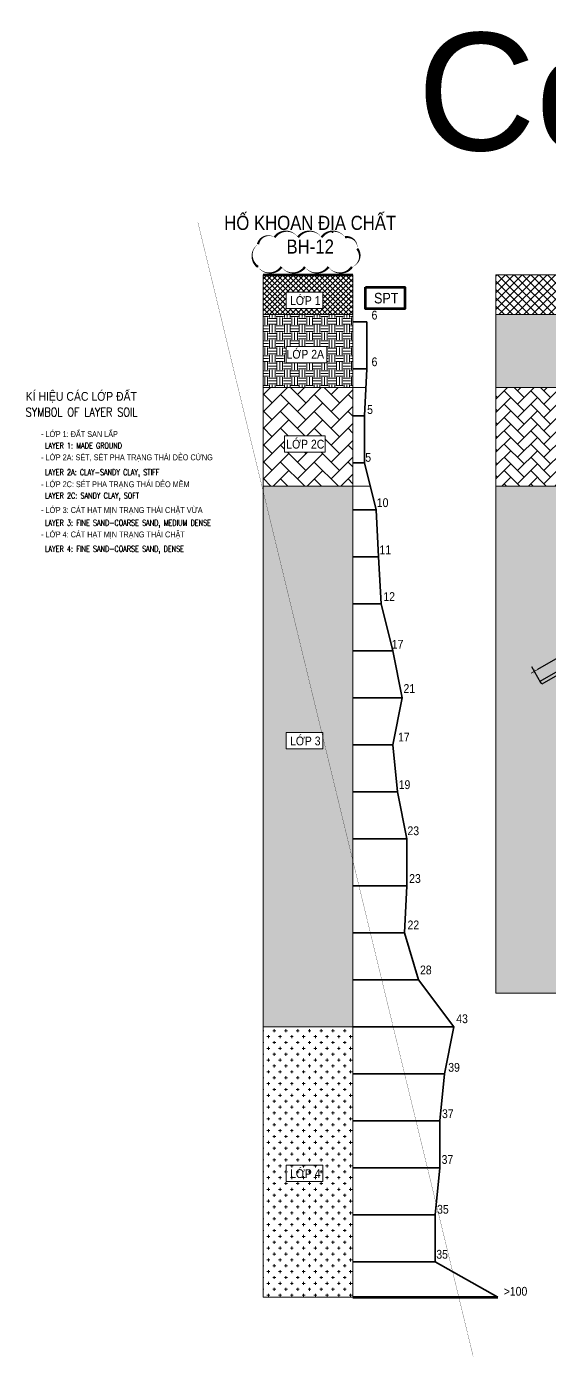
# Model space of a CAD drawing. Header units: millimetres. Extents: x -383953 to 676589, y -101685 to 196247.
# Drawn here: x 341707 to 363967, y -49615 to 6964 of the extents above; entities that cross this region are included whole.
import ezdxf
from ezdxf.enums import TextEntityAlignment as Align

# ---------------------------------------------------------------- set-up
doc = ezdxf.new("R2010")
doc.units = ezdxf.units.MM
doc.layers.get('0').update_dxf_attribs({"lineweight": 20})
doc.layers.get('Defpoints').update_dxf_attribs({"color": 151, "lineweight": 9})
doc.layers.add('Concrete', color=2, linetype='Continuous')
for name, color, linetype, lineweight in [('NDC_S_CONTINUOUS', 3, 'Continuous', 20), ('NDC_S_DIM', 1, 'Continuous', 15), ('NDC_S_ENG TEXT', 2, 'Continuous', 20), ('NDC_S_FOUNDATION NAME', 7, 'Continuous', 20), ('NDC_S_HATCH MATERIAL', 8, 'Continuous', 13), ('NDC_S_LEVEL TEXT', 7, 'Continuous', 20), ('NDC_S_REBAR', 4, 'Continuous', 35), ('NDC_S_VN TEXT', 7, 'Continuous', 20), ('NDC_S_VN TITLE', 6, 'Continuous', 35)]:
    doc.layers.add(name, color=color, linetype=linetype, lineweight=lineweight)
doc.styles.add('ARIAL', font='arial.ttf', dxfattribs={"width": 0.8})
doc.styles.add('NDC_ARIAL', font='arial.ttf', dxfattribs={"width": 0.85})
doc.styles.add('NDC_EN TXT', font='romans.shx', dxfattribs={"width": 0.8})
doc.dimstyles.new('NDC_1-150', dxfattribs={"dimscale": 150, "dimtxt": 2.5, "dimasz": 1, "dimexe": 1.5, "dimexo": 0, "dimgap": 0.8, "dimtad": 1, "dimdec": 0, "dimdsep": 46, "dimtxsty": 'NDC_ARIAL', "dimblk": 'DIMMARK', "dimcen": 49999.938995, "dimdle": 1.5, "dimclrd": 1, "dimclre": 1, "dimclrt": 3, "dimadec": 0, "dimazin": 0, "dimtfac": 1, "dimtdec": 0, "dimtix": 1, "dimtmove": 2, "dimatfit": 3, "dimfxl": 1, "dimarcsym": 0})

# ---------------------------------------------------------------- blocks, each defined once
blk = doc.blocks.new('DIMMARK')
at = {"layer": 'NDC_S_DIM', "color": 1}
blk.add_line((-1.5, 0), (1, 0), dxfattribs=at)
at = {"layer": 'NDC_S_DIM', "color": 2, "const_width": 0.1}
blk.add_lwpolyline([(-0.42, -0.42), (0.42, 0.42)], dxfattribs=at)
blk = doc.blocks.new('*D514')
at = {"layer": 'Defpoints', "color": 0, "transparency": 16777216}
for p in [(374886, -14491), (363327, -20468), (363606, -20954)]:
    blk.add_point(p, dxfattribs=at)
at = {"layer": 'NDC_S_CONTINUOUS', "color": 1, "lineweight": -2, "transparency": 16777216}
for p, q in [((374477, -14080), (363457, -20393)), ((374886, -14491), (374495, -13810)), ((363606, -20954), (363215, -20272))]:
    blk.add_line(p, q, dxfattribs=at)
at = {"layer": 'NDC_S_CONTINUOUS', "color": 1, "lineweight": -2, "transparency": 16777216, "xscale": 150, "yscale": 150, "zscale": 150}
for p, rotation in [((374607, -14005), 29.80937669514675), ((363327, -20468), 209.8093766951467)]:
    blk.add_blockref('DIMMARK', p, dxfattribs=dict(at, rotation=rotation))
at = {"layer": 'NDC_S_CONTINUOUS', "color": 3, "transparency": 16777216, "insert": (368812, -16966), "char_height": 375, "attachment_point": 5, "rotation": 29.8094, "style": 'NDC_ARIAL'}
blk.add_mtext('13000', dxfattribs=at)

msp = doc.modelspace()

# ---------------------------------------------------------------- hatches: boundary and pattern name
at = {"layer": 'Concrete'}
h = msp.add_hatch(dxfattribs=at)
h.set_pattern_fill('ANGLE', color=256, angle=-5)
h.set_pattern_definition([(355, (547043.1084, 219772.339), (0.60878286, 6.95841997), [5.08, -1.905]), (85, (547043.1084, 219772.339), (-6.95841997, 0.60878286), [5.08, -1.905])])
h.paths.add_polyline_path([(363568.1, -20888.9), (363643.1, -21018.8), (374923.1, -14556.2), (374848.1, -14426.3)])
at = {"layer": 'NDC_S_HATCH MATERIAL'}
h = msp.add_hatch(dxfattribs=at)
h.set_pattern_fill('ANSI37', color=256, scale=50)
h.set_pattern_definition([(45, (522784.5, 262873.23), (-112.2532, 112.2532), []), (135, (522784.5, 262873.23), (-112.2532, -112.2532), [])])
h.paths.add_polyline_path([(351773.4, -3591.3), (351773.4, -5291.3), (355597, -5291.3), (355597, -3591.3)])
h.paths.add_polyline_path([(352758.8, -4337.7), (354315.6, -4337.7), (354315.6, -5030.5), (352758.8, -5030.5)], flags=16)
h.paths.add_polyline_path([(352805.5, -5002.8), (354341.4, -5002.8), (354341.4, -4288.8), (352805.5, -4288.8)], flags=24)
h = msp.add_hatch(dxfattribs=at)
h.set_pattern_fill('ANSI37', color=256, scale=2000)
h.set_pattern_definition([(45, (416909.66, -936257.63), (-176.776695, 176.776695), []), (135, (416909.66, -936257.63), (-176.776695, -176.776695), [])])
h.paths.add_polyline_path([(385343.9, -3591.3), (361687.2, -3591.3), (361687.2, -5291.3), (385343.9, -5291.3)])
h = msp.add_hatch(dxfattribs=at)
h.set_pattern_fill('EARTH', color=256, scale=50, angle=90)
h.set_pattern_definition([(90, (522784.5, 262873.23), (-317.5, 317.5), [317.5, -317.5]), (90, (522665.44, 262873.23), (-317.5, 317.5), [317.5, -317.5]), (90, (522546.38, 262873.23), (-317.5, 317.5), [317.5, -317.5]), (180, (522506.7, 262912.9), (-317.5, -317.5), [317.5, -317.5]), (180, (522506.7, 263031.98), (-317.5, -317.5), [317.5, -317.5]), (180, (522506.7, 263151.04), (-317.5, -317.5), [317.5, -317.5])])
h.paths.add_polyline_path([(351773.4, -5291.3), (351773.4, -8391.3), (355597, -8391.3), (355597, -5291.3)])
h.paths.add_polyline_path([(354484.2, -6649.7), (354484.2, -7342.4), (352758.8, -7342.4), (352758.8, -6649.7)], flags=16)
h.paths.add_polyline_path([(352656.7, -7288), (354490.2, -7288), (354490.2, -6574), (352656.7, -6574)], flags=24)
h = msp.add_hatch(dxfattribs=at)
h.set_pattern_fill('EARTH', color=256, scale=1500, angle=90)
h.set_pattern_definition([(90, (416909.66, -936257.63), (-375, 375), [375, -375]), (90, (416769.04, -936257.63), (-375, 375), [375, -375]), (90, (416628.4, -936257.63), (-375, 375), [375, -375]), (180, (416581.54, -936210.75), (-375, -375), [375, -375]), (180, (416581.54, -936070.13), (-375, -375), [375, -375]), (180, (416581.54, -935929.5), (-375, -375), [375, -375])])
h.paths.add_polyline_path([(385343.9, -5291.3), (361687.2, -5291.3), (361687.2, -8391.3), (385343.9, -8391.3)])
h = msp.add_hatch(dxfattribs=at)
h.set_pattern_fill('AR-HBONE', color=256, scale=5)
h.set_pattern_definition([(45, (522784.5, 262873.23), (0, 718.4205), [1524, -508]), (135, (523143.7, 263232.44), (7e-14, 718.4205), [1524, -508])])
h.paths.add_polyline_path([(351773.4, -8391.3), (351773.5, -12591.3), (355597, -12591.3), (355597, -8391.3)])
h.paths.add_polyline_path([(354412.8, -10447.1), (354412.8, -11139.9), (352693.4, -11139.9), (352693.4, -10447.1)], flags=16)
h.paths.add_polyline_path([(352644.7, -11112.2), (354502.2, -11112.2), (354502.2, -10398.2), (352644.7, -10398.2)], flags=24)
h = msp.add_hatch(dxfattribs=at)
h.set_pattern_fill('AR-HBONE', color=256, scale=100)
h.set_pattern_definition([(45, (416909.66, -936257.63), (0, 565.68542), [1200, -400]), (135, (417192.5, -935974.8), (4e-14, 565.68542), [1200, -400])])
h.paths.add_polyline_path([(385343.9, -8391.3), (361687.2, -8391.3), (361687.2, -12591.3), (385343.9, -12591.3)])
h = msp.add_hatch(dxfattribs=at)
h.set_pattern_fill('AR-SAND', color=256, scale=100)
h.set_pattern_definition([(37.5, (946938.73, -619508.48), (-6.299336, 192.682377), [0, -152, 0, -170, 0, -162.5]), (7.5, (946938.73, -619508.48), (176.97767, 282.21461), [0, -82, 0, -137, 0, -52.5]), (327.5, (946815.73, -619508.48), (311.414186, 0.565905), [0, -50, 0, -180, 0, -235]), (317.5, (946815.73, -619508.48), (300.61266, 87.76756), [0, -25, 0, -118, 0, -135])])
h.paths.add_polyline_path([(355597, -12591.3), (351773.4, -12591.3), (351773.4, -35591.3), (355597, -35591.3)])
h.paths.add_polyline_path([(354315.6, -23075.9), (354315.6, -23768.6), (352758.8, -23768.6), (352758.8, -23075.9)], flags=16)
h = msp.add_hatch(dxfattribs=at)
h.set_pattern_fill('AR-SAND', color=256, scale=15)
h.set_pattern_definition([(37.5, (359475.2, 255081.9), (-24.0005, 734.1199), [0, -579.12, 0, -647.7, 0, -619.125]), (7.5, (359475.2, 255081.9), (674.285, 1075.2377), [0, -312.42, 0, -521.97, 0, -200.025]), (327.5, (359006.55, 255081.9), (1186.4886, 2.1558), [0, -190.5, 0, -685.8, 0, -895.35]), (317.5, (359006.5, 255081.9), (1145.3347, 334.394), [0, -95.25, 0, -449.58, 0, -514.35])])
h.paths.add_polyline_path([(385343.9, -12591.3), (361687.2, -12591.3), (361687.2, -34162.2), (398143.9, -34162.2), (398143.9, -19891.3), (386143.9, -19891.3), (386143.9, -31591.3), (385343.9, -31591.3)])
h.paths.add_polyline_path([(368375.5, -17665.2), (369612.6, -16956.4), (369228.4, -16285.9), (367991.3, -16994.7)], flags=24)
h.paths.add_polyline_path([(369666.1, -20503.5), (370901, -19791), (370514.8, -19121.6), (369279.9, -19834.2)], flags=24)
h.paths.add_polyline_path([(371395.4, -23299.8), (372629.5, -22585.9), (372242.6, -21917), (371008.5, -22630.9)], flags=24)
h.paths.add_polyline_path([(373122.6, -24693.1), (374355.7, -23977.3), (373967.7, -23308.9), (372734.7, -24024.7)], flags=24)
h.paths.add_polyline_path([(391159, -21316.8), (392337.1, -21316.8), (392337.1, -20544.1), (391159, -20544.1)], flags=24)
h.paths.add_polyline_path([(384389.6, -18300), (384389.6, -16874.3), (383616.9, -16874.3), (383616.9, -18300)], flags=24)
h.paths.add_polyline_path([(380490.6, -14252.5), (381725.4, -13539.6), (381339, -12870.3), (380104.2, -13583.2)], flags=24)
h.paths.add_polyline_path([(381476.9, -17483), (382497.2, -16894), (382110.8, -16224.8), (381090.5, -16813.8)], flags=24)
h.paths.add_polyline_path([(382341.8, -19383.7), (383362, -18794.6), (382975.7, -18125.4), (381955.4, -18714.5)], flags=24)
h.paths.add_polyline_path([(387862.7, -21316.8), (389040.8, -21316.8), (389040.8, -20544.1), (387862.7, -20544.1)], flags=24)
h = msp.add_hatch(dxfattribs=at)
h.set_pattern_fill('CROSS', color=256, scale=1000)
h.set_pattern_definition([(0, (946938.73, -619508.48), (250, 250), [125, -375]), (90, (947001.23, -619570.98), (-250, 250), [125, -375])])
h.paths.add_polyline_path([(355597, -35591.3), (351773.4, -35591.3), (351773.4, -47091.3), (355597, -47091.3)])
h.paths.add_polyline_path([(354315.6, -41484.3), (354315.6, -42177.1), (352758.8, -42177.1), (352758.8, -41484.3)], flags=16)
h.paths.add_polyline_path([(352805.5, -42149.4), (354341.4, -42149.4), (354341.4, -41435.4), (352805.5, -41435.4)], flags=16)

# ---------------------------------------------------------------- linework, layer by layer
at = {"layer": 'Concrete'}
msp.add_lwpolyline([(374923.1, -14556.2), (363643.1, -21018.8), (363568.1, -20888.9), (374848.1, -14426.3)], close=True, dxfattribs=at)
at = {"layer": 'NDC_S_CONTINUOUS'}
for p, q in [((351774, -46791.2), (351773.4, -3591.2)), ((351773.4, -47091.3), (351773.4, -3591.2)), ((351773.4, -47091.2), (351773.4, -3591.2)), ((355597, -47091.3), (355597, -3591.3)), ((385343.9, -3591.3), (361687.2, -3591.3)), ((361687.2, -3591.3), (361687.2, -34162.2)), ((355597, -5291.3), (351773.4, -5291.3)), ((361687.2, -5291.3), (385343.9, -5291.3)), ((355597, -8391.3), (351773.4, -8391.3)), ((355597, -8391.3), (351773.4, -8391.3)), ((361687.2, -8391.3), (385343.9, -8391.3)), ((355597, -12591.3), (351773.4, -12591.3)), ((355597, -12591.3), (351773.4, -12591.3)), ((361687.2, -12591.3), (385343.9, -12591.3)), ((361687.2, -34162.2), (398143.9, -34162.2)), ((355597, -35591.3), (351773.4, -35591.3)), ((355597, -47091.3), (351773.4, -47091.3))]:
    msp.add_line(p, q, dxfattribs=at)
at = {"layer": 'NDC_S_CONTINUOUS', "lineweight": 100}
for p, q in [((351773.4, -3591.2), (355597, -3591.3)), ((355597, -47091.3), (361772, -47091.3))]:
    msp.add_line(p, q, dxfattribs=at)
msp.add_lwpolyline([(356138.1, -4126.9), (357808.5, -4126.9), (357808.5, -5038.9), (356138.1, -5038.9)], close=True, dxfattribs=at)
at = {"layer": 'NDC_S_DIM', "ltscale": 100, "const_width": 10}
msp.add_lwpolyline([(349000, -1360), (360720, -49610)], dxfattribs=at)
at = {"layer": 'NDC_S_DIM'}
msp.add_lwpolyline([(351560, -3260, 0, 100, 0.5205671), (352560, -3260, 0, 100, 0.5205671), (353560, -3260, 0, 100, 0.5205671), (354560, -3260, 0, 100, 0.5205671), (355560, -3260, 0, 100, 0.5205671), (355782.6, -2482.6, 0, 100, 0.5205671), (355264.5, -2000.7, 0, 100, 0.5205671), (354264.5, -2000.7, 0, 100, 0.5205671), (353264.5, -2000.7, 0, 100, 0.5205671), (352264.5, -2000.7, 0, 100, 0.5205671), (351560, -2296.2, 0, 100, 0.5205671)], format="xyseb", close=True, dxfattribs=at)
for points in [[(352758.8, -4337.7), (354315.6, -4337.7), (354315.6, -5030.5), (352758.8, -5030.5)], [(352758.8, -6649.7), (354484.2, -6649.7), (354484.2, -7342.4), (352758.8, -7342.4)], [(352693.4, -10447.1), (354412.8, -10447.1), (354412.8, -11139.9), (352693.4, -11139.9)], [(352758.8, -23075.9), (354315.6, -23075.9), (354315.6, -23768.6), (352758.8, -23768.6)], [(352758.8, -41484.3), (354315.6, -41484.3), (354315.6, -42177.1), (352758.8, -42177.1)]]:
    msp.add_lwpolyline(points, close=True, dxfattribs=at)
at = {"layer": 'NDC_S_ENG TEXT', "color": 1}
for p, q in [((355597, -8391.3), (356157, -8391.3)), ((355597, -12591.3), (356347, -12591.3))]:
    msp.add_line(p, q, dxfattribs=at)
at = {"layer": 'NDC_S_REBAR', "color": 3}
for p, q in [((355597, -5591.3), (356197, -5591.3)), ((356197, -5591.3), (356197, -7591.3)), ((355597, -7591.3), (356197, -7591.3)), ((356197, -7591.3), (356097, -9591.3)), ((355597, -9591.3), (356097, -9591.3)), ((356097, -9591.3), (356097, -11591.3)), ((355597, -11591.3), (356097, -11591.3)), ((356097, -11591.3), (356597, -13591.3)), ((355597, -13591.3), (356597, -13591.3)), ((356597, -13591.3), (356697, -15591.3)), ((355597, -15591.3), (356697, -15591.3)), ((356697, -15591.3), (356797, -17591.3)), ((355597, -17591.3), (356797, -17591.3)), ((356797, -17591.3), (357297, -19591.3)), ((355597, -19591.3), (357297, -19591.3)), ((357297, -19591.3), (357697, -21591.3)), ((355597, -21591.3), (357697, -21591.3)), ((357697, -21591.3), (357297, -23591.3)), ((355597, -23591.3), (357297, -23591.3)), ((357297, -23591.3), (357497, -25591.3)), ((355597, -25591.3), (357497, -25591.3)), ((357497, -25591.3), (357897, -27591.3)), ((355597, -27591.3), (357897, -27591.3)), ((357897, -27591.3), (357897, -29591.3)), ((355597, -29591.3), (357897, -29591.3)), ((357897, -29591.3), (357797, -31591.3)), ((355597, -31591.3), (357797, -31591.3)), ((357797, -31591.3), (358397, -33591.3)), ((355597, -33591.3), (358397, -33591.3)), ((358397, -33591.3), (359897, -35591.3)), ((355597, -35591.3), (359897, -35591.3)), ((359897, -35591.3), (359497, -37591.3)), ((355597, -37591.3), (359497, -37591.3)), ((359497, -37591.3), (359297, -39591.3)), ((355597, -39591.3), (359297, -39591.3)), ((359297, -39591.3), (359297, -41591.3)), ((355597, -41591.3), (359297, -41591.3)), ((359297, -41591.3), (359097, -43591.3)), ((355597, -43591.3), (359097, -43591.3)), ((359097, -43591.3), (359097, -45591.3)), ((355597, -45591.3), (359097, -45591.3)), ((359097, -45591.3), (361772, -47091.3))]:
    msp.add_line(p, q, dxfattribs=at)

# ---------------------------------------------------------------- texts
at = {"color": 4, "style": 'ARIAL'}
msp.add_text('Construction', height=5000, dxfattribs=at).set_placement((358338, 1698.3))
at = {"layer": 'NDC_S_FOUNDATION NAME', "style": 'NDC_ARIAL', "width": 0.85}
msp.add_text('SPT', height=450, dxfattribs=at).set_placement((357019.9, -4589), align=Align.MIDDLE)
at = {"layer": 'NDC_S_LEVEL TEXT', "style": 'NDC_ARIAL', "width": 0.85}
for s, p in [('6', (356519.1, -5310.4)), ('6', (356519.1, -7297.5)), ('5', (356330.1, -9332.6)), ('5', (356251.1, -11367)), ('10', (356866.4, -13289.9)), ('11', (356979.1, -15296.5)), ('12', (357145.3, -17284.7)), ('17', (357503, -19316.1)), ('21', (358002, -21197.9)), ('17', (357770, -23264.6)), ('19', (357798, -25289.1)), ('23', (358170.6, -27250.1)), ('23', (358242.7, -29282.5)), ('22', (358173.1, -31255.4)), ('28', (358705.6, -33173.6)), ('43', (360248.2, -35248.1)), ('39', (359906.9, -37316.7)), ('37', (359641.8, -39288.4)), ('37', (359625.6, -41235.5)), ('35', (359431.5, -43355.7)), ('35', (359398.2, -45271.3)), ('>100', (362523.8, -46845))]:
    msp.add_text(s, height=375, dxfattribs=at).set_placement(p, align=Align.MIDDLE)
at = {"layer": 'NDC_S_VN TEXT'}
for s, height, style, width, p in [('KÍ HIỆU CÁC LỚP ĐẤT', 375, 'NDC_ARIAL', 0.85, (341670.6, -8768.4)), ('SYMBOL OF LAYER SOIL', 375, 'NDC_EN TXT', 0.8, (341670.6, -9440.5)), ('- LỚP 1: ĐẤT SAN LẤP', 250, 'NDC_ARIAL', 0.85, (342325.3, -10373)), ('LAYER 1: MADE GROUND', 250, 'NDC_EN TXT', 0.8, (342494.2, -10863.9)), ('- LỚP 2A: SÉT, SÉT PHA TRẠNG THÁI DẺO CỨNG', 250, 'NDC_ARIAL', 0.85, (342325.3, -11362.1)), ('LAYER 2A: CLAY-SANDY CLAY, STIFF', 250, 'NDC_EN TXT', 0.8, (342494.2, -11997.7)), ('- LỚP 2C: SÉT PHA TRẠNG THÁI DẺO MỀM', 250, 'NDC_ARIAL', 0.85, (342325.3, -12506.4)), ('LAYER 2C: SANDY CLAY, SOFT', 250, 'NDC_EN TXT', 0.8, (342494.2, -12991.7)), ('- LỚP 3: CÁT HẠT MỊN TRẠNG THÁI CHẶT VỪA', 250, 'NDC_ARIAL', 0.85, (342325.3, -13605.8)), ('LAYER 3: FINE SAND-COARSE SAND, MEDIUM DENSE', 250, 'NDC_EN TXT', 0.8, (342494.2, -14148.3)), ('- LỚP 4: CÁT HẠT MỊN TRẠNG THÁI CHẶT ', 250, 'NDC_ARIAL', 0.85, (342325.3, -14643.1)), ('LAYER 4: FINE SAND-COARSE SAND, DENSE', 250, 'NDC_EN TXT', 0.8, (342494.2, -15256.9))]:
    msp.add_text(s, height=height, dxfattribs=dict(at, style=style, width=width)).set_placement(p, align=Align.MIDDLE_LEFT)
at = {"layer": 'NDC_S_VN TITLE', "style": 'NDC_ARIAL', "width": 0.85}
for s, height, p in [('HỐ KHOAN ĐỊA CHẤT', 600, (353782.6, -1360.7)), ('BH-12', 600, (353782.6, -2389.9)), ('LỚP 1', 375, (353573.4, -4645.8)), ('LỚP 2A', 375, (353573.4, -6931)), ('LỚP 2C', 375, (353573.4, -10755.2)), ('LỚP 3', 375, (353573.4, -23383.9)), ('LỚP 4', 375, (353573.4, -41792.4))]:
    msp.add_text(s, height=height, dxfattribs=at).set_placement(p, align=Align.MIDDLE)

# ---------------------------------------------------------------- dimensions: what is measured, and where the dimension line sits
at = {"layer": 'NDC_S_CONTINUOUS', "color": 1}
dim = msp.add_aligned_dim(p1=(374885.6, -14491.3), p2=(363605.6, -20953.9), distance=-560.4, dimstyle='NDC_1-150', dxfattribs=at)
dim.commit()
dim.dimension.update_dxf_attribs({"geometry": '*D514', "text_midpoint": (368812.1, -16965.9)})

doc.saveas('drawing.dxf')
